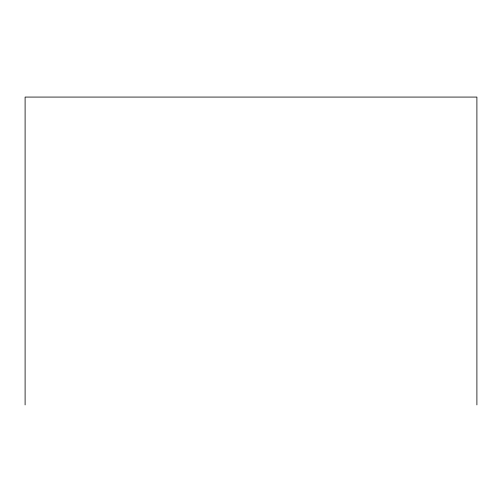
<?xml version="1.0" encoding="UTF-8"?>
<svg xmlns="http://www.w3.org/2000/svg" width="502" height="502" viewBox="0 0 502 502"><rect width="100%" height="100%" fill="white"/><g stroke="black" fill="none" stroke-linecap="round" stroke-linejoin="round"><path stroke-width="0.75" d="M476.9 404.926L476.9 97.074L25.1 97.074L25.1 404.926"/></g></svg>
